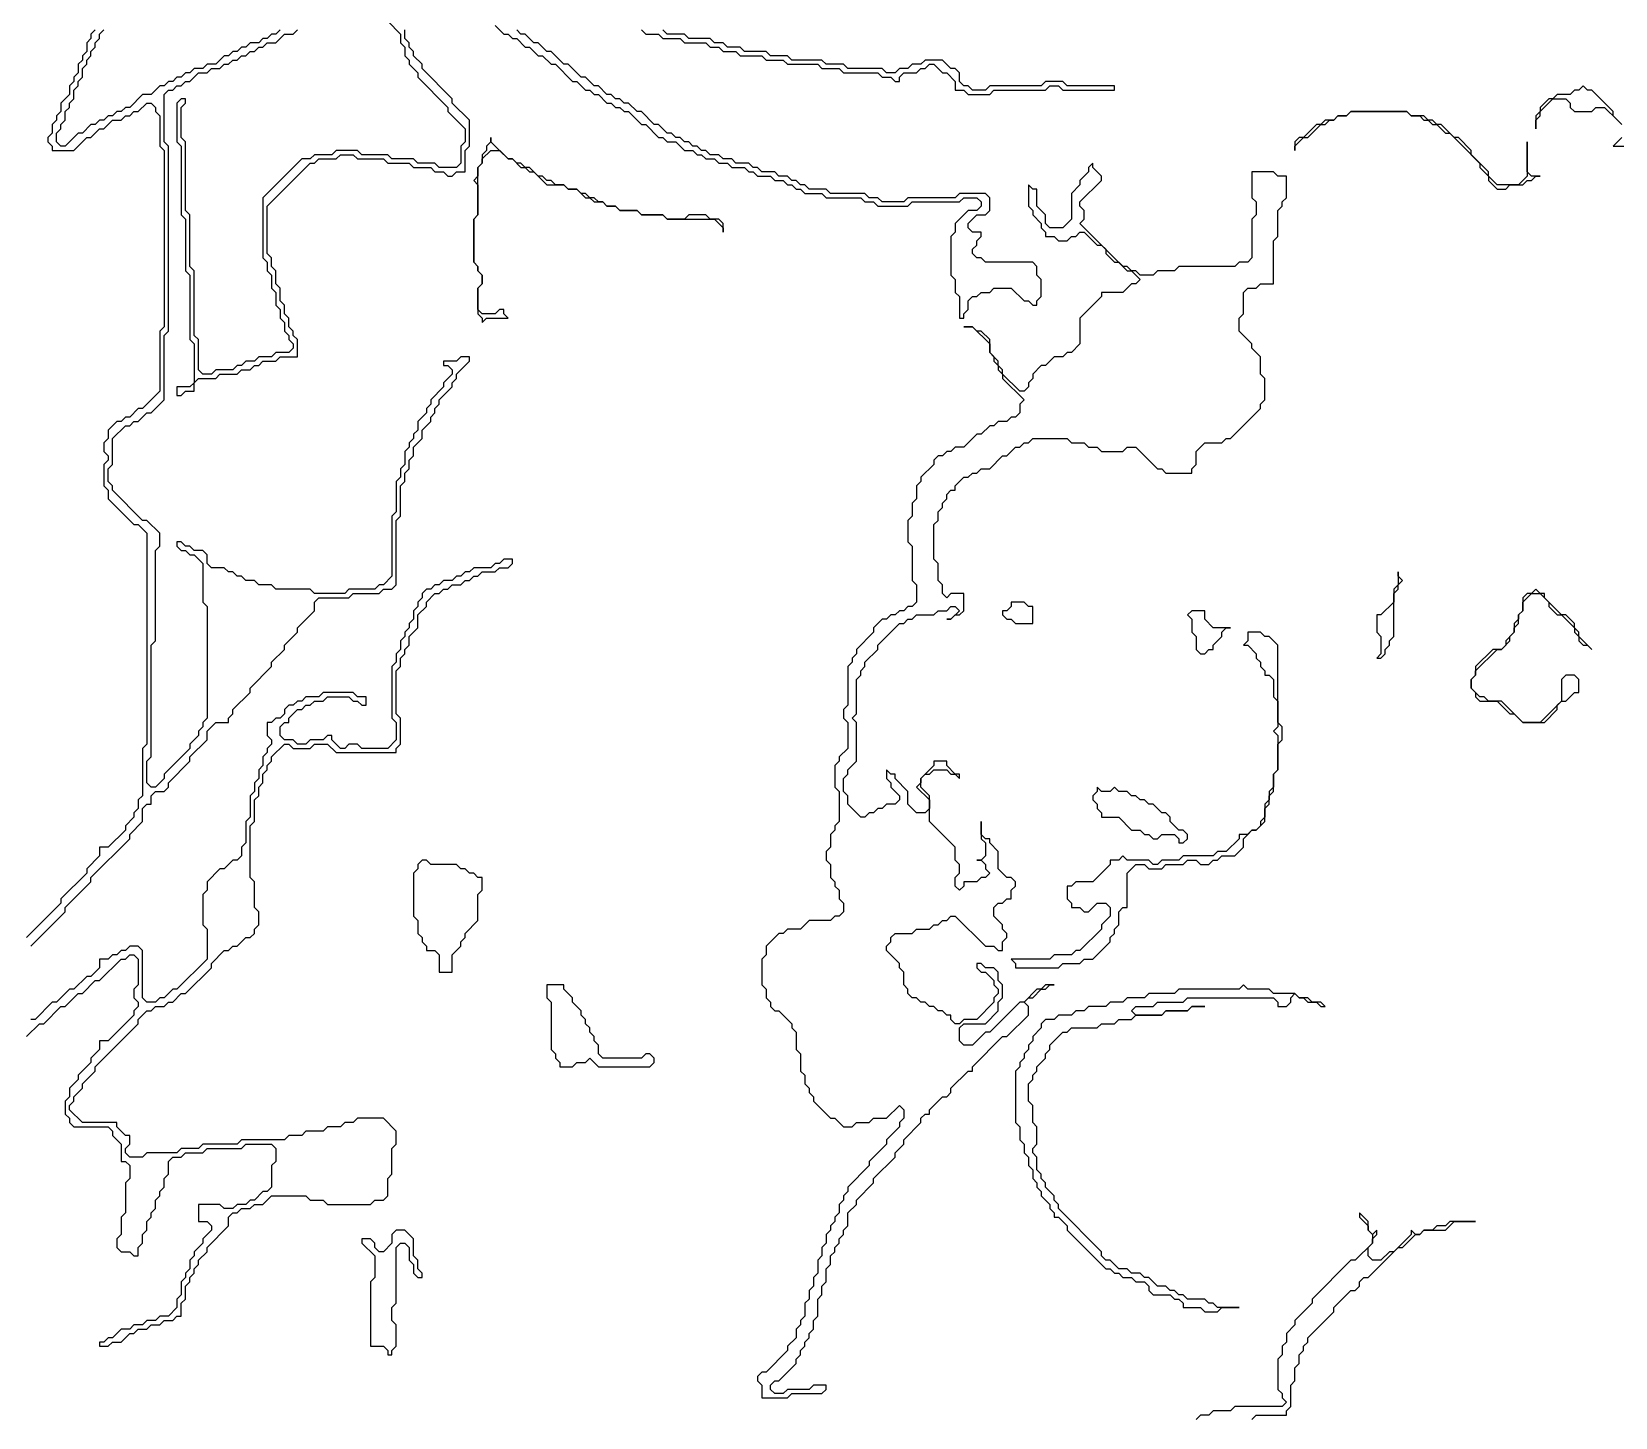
# Model space of a CAD drawing. Header units: metres. Extents: x 0 to 100, y 0 to 141.
# Drawn here: x 65.66 to 74.86, y 12.71 to 20.76 of the extents above; entities that cross this region are included whole.
import ezdxf

# ---------------------------------------------------------------- set-up
doc = ezdxf.new("R2010")
doc.units = ezdxf.units.M

msp = doc.modelspace()

# ---------------------------------------------------------------- linework, layer by layer
for points in [[(67.725, 20.825), (67.8, 20.75), (67.8, 20.7), (67.825, 20.675), (67.825, 20.625), (67.85, 20.6), (67.85, 20.575), (67.9, 20.525), (67.9, 20.5), (68.075, 20.325), (68.075, 20.3), (68.175, 20.2), (68.175, 20.125), (68.15, 20.1), (68.15, 20), (68.125, 19.975), (68.025, 19.975), (68, 20), (67.9, 20), (67.875, 20.025), (67.75, 20.025), (67.725, 20.05), (67.575, 20.05), (67.55, 20.075), (67.425, 20.075), (67.4, 20.05), (67.3, 20.05), (67.275, 20.025), (67.225, 20.025), (67, 19.8), (67, 19.45), (67.025, 19.425), (67.025, 19.375), (67.05, 19.35), (67.05, 19.275), (67.075, 19.25), (67.075, 19.175), (67.1, 19.15), (67.1, 19.1), (67.125, 19.075), (67.125, 19.025), (67.15, 19), (67.15, 18.975), (67.175, 18.95), (67.175, 18.925), (67.15, 18.9), (67.075, 18.9), (67.05, 18.875), (66.975, 18.875), (66.95, 18.85), (66.9, 18.85), (66.875, 18.825), (66.85, 18.825), (66.825, 18.8), (66.725, 18.8), (66.7, 18.775), (66.65, 18.775), (66.625, 18.8), (66.625, 18.975), (66.6, 19), (66.6, 19.375), (66.575, 19.4), (66.575, 19.7), (66.55, 19.725), (66.55, 20.125), (66.525, 20.15), (66.525, 20.325), (66.55, 20.35), (66.55, 20.375), (66.525, 20.375), (66.5, 20.35), (66.5, 20.125), (66.525, 20.1), (66.525, 19.7), (66.55, 19.675), (66.55, 19.375), (66.575, 19.35), (66.575, 18.975), (66.6, 18.95), (66.6, 18.725), (66.575, 18.7), (66.5, 18.7), (66.5, 18.65), (66.525, 18.65), (66.55, 18.675), (66.6, 18.675), (66.6, 18.725), (66.625, 18.75), (66.725, 18.75), (66.75, 18.775), (66.85, 18.775), (66.875, 18.8), (66.925, 18.8), (66.95, 18.825), (66.975, 18.825), (67, 18.85), (67.075, 18.85), (67.1, 18.875), (67.2, 18.875), (67.2, 18.975), (67.175, 19), (67.175, 19.025), (67.15, 19.05), (67.15, 19.1), (67.125, 19.125), (67.125, 19.175), (67.1, 19.2), (67.1, 19.275), (67.075, 19.3), (67.075, 19.375), (67.05, 19.4), (67.05, 19.45), (67.025, 19.475), (67.025, 19.75), (67.275, 20), (67.3, 20), (67.325, 20.025), (67.425, 20.025), (67.45, 20.05), (67.525, 20.05), (67.55, 20.025), (67.7, 20.025), (67.725, 20), (67.85, 20), (67.875, 19.975), (67.975, 19.975), (68, 19.95), (68.05, 19.95), (68.075, 19.925), (68.1, 19.925), (68.125, 19.95), (68.175, 19.95), (68.175, 20.075), (68.2, 20.1), (68.2, 20.25), (68.1, 20.35), (68.1, 20.375), (67.925, 20.55), (67.925, 20.575), (67.875, 20.625), (67.875, 20.65), (67.85, 20.675), (67.85, 20.7), (67.825, 20.725), (67.825, 20.775)], [(66.025, 20.775), (66, 20.75), (66, 20.725), (65.975, 20.7), (65.975, 20.65), (65.95, 20.625), (65.95, 20.6), (65.925, 20.575), (65.925, 20.525), (65.9, 20.5), (65.9, 20.475), (65.875, 20.45), (65.875, 20.4), (65.825, 20.35), (65.825, 20.3), (65.8, 20.275), (65.8, 20.25), (65.775, 20.225), (65.775, 20.175), (65.75, 20.15), (65.75, 20.125), (65.775, 20.1), (65.775, 20.075), (65.9, 20.075), (65.975, 20.15), (66, 20.15), (66.05, 20.2), (66.075, 20.2), (66.125, 20.25), (66.175, 20.25), (66.2, 20.275), (66.225, 20.275), (66.25, 20.3), (66.275, 20.3), (66.325, 20.35), (66.35, 20.35), (66.375, 20.325), (66.375, 20.3), (66.4, 20.275), (66.4, 20.1), (66.425, 20.075), (66.425, 19.05), (66.4, 19.025), (66.4, 18.675), (66.3, 18.575), (66.275, 18.575), (66.225, 18.525), (66.2, 18.525), (66.175, 18.5), (66.15, 18.5), (66.1, 18.45), (66.1, 18.4), (66.075, 18.375), (66.075, 18.325), (66.1, 18.3), (66.1, 18.275), (66.075, 18.25), (66.075, 18.125), (66.1, 18.1), (66.1, 18.05), (66.25, 17.9), (66.275, 17.9), (66.325, 17.85), (66.325, 16.625), (66.3, 16.6), (66.3, 16.325), (66.275, 16.3), (66.275, 16.25), (66.25, 16.225), (66.25, 16.2), (66.2, 16.15), (66.2, 16.125), (66.1, 16.025), (66.05, 16.025), (66.05, 15.975), (65.975, 15.9), (65.975, 15.875), (65.825, 15.725), (65.825, 15.7), (65.625, 15.5)], [(65.65, 15.45), (65.85, 15.65), (65.85, 15.675), (66, 15.825), (66, 15.85), (66.225, 16.075), (66.225, 16.1), (66.3, 16.175), (66.3, 16.25), (66.325, 16.275), (66.35, 16.275), (66.35, 16.325), (66.375, 16.35), (66.425, 16.35), (66.45, 16.375), (66.45, 16.4), (66.575, 16.525), (66.575, 16.55), (66.675, 16.65), (66.675, 16.7), (66.725, 16.75), (66.8, 16.75), (66.8, 16.775), (66.825, 16.8), (66.825, 16.825), (66.925, 16.925), (66.925, 16.95), (67.05, 17.075), (67.05, 17.1), (67.125, 17.175), (67.125, 17.2), (67.2, 17.275), (67.2, 17.3), (67.3, 17.4), (67.3, 17.45), (67.325, 17.475), (67.5, 17.475), (67.525, 17.5), (67.675, 17.5), (67.7, 17.525), (67.75, 17.525), (67.775, 17.55), (67.775, 17.925), (67.8, 17.95), (67.8, 18.125), (67.825, 18.15), (67.825, 18.2), (67.85, 18.225), (67.85, 18.275), (67.875, 18.3), (67.875, 18.35), (67.925, 18.4), (67.925, 18.45), (67.975, 18.5), (67.975, 18.525), (68, 18.55), (68, 18.575), (68.025, 18.6), (68.025, 18.625), (68.1, 18.7), (68.1, 18.725), (68.125, 18.75), (68.125, 18.775), (68.2, 18.85), (68.2, 18.875), (68.15, 18.875), (68.125, 18.85), (68.05, 18.85), (68.05, 18.825), (68.075, 18.825), (68.1, 18.8), (68.1, 18.775), (68.05, 18.725), (68.05, 18.7), (67.975, 18.625), (67.975, 18.6), (67.95, 18.575), (67.95, 18.55), (67.9, 18.5), (67.9, 18.45), (67.875, 18.425), (67.875, 18.4), (67.85, 18.375), (67.85, 18.35), (67.825, 18.325), (67.825, 18.25), (67.8, 18.225), (67.8, 18.175), (67.775, 18.15), (67.775, 17.975), (67.75, 17.95), (67.75, 17.6), (67.7, 17.55), (67.675, 17.55), (67.65, 17.525), (67.5, 17.525), (67.475, 17.5), (67.3, 17.5), (67.275, 17.525), (67.075, 17.525), (67.05, 17.55), (66.975, 17.55), (66.95, 17.575), (66.9, 17.575), (66.875, 17.6), (66.85, 17.6), (66.825, 17.625), (66.8, 17.625), (66.775, 17.65), (66.7, 17.65), (66.675, 17.675), (66.675, 17.725), (66.65, 17.75), (66.6, 17.75), (66.575, 17.775), (66.55, 17.775), (66.525, 17.8), (66.5, 17.8), (66.5, 17.775), (66.525, 17.75), (66.55, 17.75), (66.575, 17.725), (66.6, 17.725), (66.65, 17.675), (66.65, 17.45), (66.675, 17.425), (66.675, 16.775), (66.65, 16.75), (66.65, 16.725), (66.625, 16.7), (66.625, 16.675), (66.575, 16.625), (66.575, 16.6), (66.425, 16.45), (66.425, 16.425), (66.375, 16.375), (66.35, 16.375), (66.325, 16.4), (66.325, 16.525), (66.35, 16.55), (66.35, 17.2), (66.375, 17.225), (66.375, 17.75), (66.4, 17.775), (66.4, 17.85), (66.325, 17.925), (66.3, 17.925), (66.125, 18.1), (66.125, 18.125), (66.1, 18.15), (66.1, 18.225), (66.125, 18.25), (66.125, 18.4), (66.2, 18.475), (66.225, 18.475), (66.25, 18.5), (66.275, 18.5), (66.325, 18.55), (66.35, 18.55), (66.425, 18.625), (66.425, 19), (66.45, 19.025), (66.45, 20.1), (66.425, 20.125), (66.425, 20.4), (66.45, 20.425), (66.475, 20.425), (66.5, 20.45), (66.525, 20.45), (66.55, 20.475), (66.575, 20.475), (66.625, 20.525), (66.675, 20.525), (66.7, 20.55), (66.75, 20.55), (66.775, 20.575), (66.8, 20.575), (66.825, 20.6), (66.85, 20.6), (66.875, 20.625), (66.9, 20.625), (66.925, 20.65), (66.95, 20.65), (66.975, 20.675), (67, 20.675), (67.025, 20.7), (67.075, 20.7), (67.125, 20.75), (67.175, 20.75), (67.2, 20.775)], [(67.1, 20.775), (67.075, 20.75), (67.05, 20.75), (67.025, 20.725), (67, 20.725), (66.975, 20.7), (66.925, 20.7), (66.9, 20.675), (66.875, 20.675), (66.85, 20.65), (66.825, 20.65), (66.8, 20.625), (66.775, 20.625), (66.725, 20.575), (66.675, 20.575), (66.65, 20.55), (66.6, 20.55), (66.575, 20.525), (66.55, 20.525), (66.525, 20.5), (66.5, 20.5), (66.475, 20.475), (66.45, 20.475), (66.425, 20.45), (66.4, 20.45), (66.35, 20.4), (66.3, 20.4), (66.225, 20.325), (66.2, 20.325), (66.175, 20.3), (66.15, 20.3), (66.125, 20.275), (66.1, 20.275), (66.075, 20.25), (66.05, 20.25), (66.025, 20.225), (66, 20.225), (65.95, 20.175), (65.925, 20.175), (65.85, 20.1), (65.825, 20.1), (65.8, 20.125), (65.8, 20.175), (65.825, 20.2), (65.825, 20.225), (65.85, 20.25), (65.85, 20.3), (65.875, 20.325), (65.875, 20.35), (65.9, 20.375), (65.9, 20.425), (65.925, 20.45), (65.925, 20.475), (65.95, 20.5), (65.95, 20.55), (65.975, 20.575), (65.975, 20.6), (66, 20.625), (66, 20.65), (66.025, 20.675), (66.025, 20.7), (66.05, 20.725), (66.05, 20.75), (66.075, 20.775)], [(68.35, 20.8), (68.4, 20.75), (68.425, 20.75), (68.45, 20.725), (68.475, 20.725), (68.525, 20.675), (68.55, 20.675), (68.6, 20.625), (68.625, 20.625), (68.675, 20.575), (68.7, 20.575), (68.8, 20.475), (68.825, 20.475), (68.875, 20.425), (68.9, 20.425), (68.925, 20.4), (68.95, 20.4), (69, 20.35), (69.025, 20.35), (69.05, 20.325), (69.075, 20.325), (69.1, 20.3), (69.125, 20.3), (69.2, 20.225), (69.225, 20.225), (69.3, 20.15), (69.325, 20.15), (69.35, 20.125), (69.4, 20.125), (69.45, 20.075), (69.5, 20.075), (69.525, 20.05), (69.55, 20.05), (69.575, 20.025), (69.625, 20.025), (69.65, 20), (69.7, 20), (69.725, 19.975), (69.8, 19.975), (69.825, 19.95), (69.85, 19.95), (69.875, 19.925), (69.95, 19.925), (69.975, 19.9), (70.025, 19.9), (70.05, 19.875), (70.075, 19.875), (70.1, 19.85), (70.125, 19.85), (70.15, 19.825), (70.25, 19.825), (70.275, 19.8), (70.475, 19.8), (70.5, 19.775), (70.55, 19.775), (70.575, 19.75), (70.75, 19.75), (70.775, 19.775), (71.05, 19.775), (71.075, 19.8), (71.15, 19.8), (71.175, 19.775), (71.175, 19.75), (71.15, 19.725), (71.1, 19.725), (71.025, 19.65), (71.025, 19.6), (71, 19.575), (71, 19.35), (71.025, 19.325), (71.025, 19.25), (71.05, 19.225), (71.05, 19.1), (71.075, 19.1), (71.075, 19.125), (71.1, 19.15), (71.1, 19.2), (71.125, 19.225), (71.15, 19.225), (71.175, 19.25), (71.225, 19.25), (71.25, 19.275), (71.35, 19.275), (71.425, 19.2), (71.45, 19.2), (71.475, 19.175), (71.5, 19.175), (71.5, 19.2), (71.525, 19.225), (71.525, 19.325), (71.5, 19.35), (71.5, 19.4), (71.475, 19.425), (71.2, 19.425), (71.175, 19.45), (71.15, 19.45), (71.125, 19.475), (71.125, 19.5), (71.15, 19.525), (71.15, 19.55), (71.175, 19.575), (71.175, 19.6), (71.125, 19.6), (71.1, 19.625), (71.1, 19.65), (71.15, 19.7), (71.2, 19.7), (71.225, 19.725), (71.225, 19.8), (71.2, 19.825), (71.05, 19.825), (71.025, 19.8), (70.75, 19.8), (70.725, 19.775), (70.6, 19.775), (70.575, 19.8), (70.525, 19.8), (70.5, 19.825), (70.3, 19.825), (70.275, 19.85), (70.175, 19.85), (70.15, 19.875), (70.125, 19.875), (70.1, 19.9), (70.075, 19.9), (70.05, 19.925), (70, 19.925), (69.975, 19.95), (69.9, 19.95), (69.875, 19.975), (69.85, 19.975), (69.825, 20), (69.75, 20), (69.725, 20.025), (69.675, 20.025), (69.65, 20.05), (69.6, 20.05), (69.575, 20.075), (69.55, 20.075), (69.525, 20.1), (69.5, 20.1), (69.475, 20.125), (69.45, 20.125), (69.425, 20.15), (69.4, 20.15), (69.375, 20.175), (69.35, 20.175), (69.3, 20.225), (69.275, 20.225), (69.2, 20.3), (69.175, 20.3), (69.125, 20.35), (69.1, 20.35), (69.075, 20.375), (69.05, 20.375), (69.025, 20.4), (69, 20.4), (68.95, 20.45), (68.925, 20.45), (68.875, 20.5), (68.85, 20.5), (68.775, 20.575), (68.75, 20.575), (68.675, 20.65), (68.65, 20.65), (68.6, 20.7), (68.575, 20.7), (68.525, 20.75), (68.5, 20.75), (68.475, 20.775)], [(69.2, 20.775), (69.225, 20.75), (69.3, 20.75), (69.325, 20.725), (69.425, 20.725), (69.45, 20.7), (69.575, 20.7), (69.6, 20.675), (69.65, 20.675), (69.675, 20.65), (69.75, 20.65), (69.775, 20.625), (69.9, 20.625), (69.925, 20.6), (70.025, 20.6), (70.05, 20.575), (70.225, 20.575), (70.25, 20.55), (70.35, 20.55), (70.375, 20.525), (70.575, 20.525), (70.6, 20.5), (70.65, 20.5), (70.675, 20.475), (70.7, 20.475), (70.7, 20.5), (70.725, 20.525), (70.8, 20.525), (70.825, 20.55), (70.85, 20.55), (70.875, 20.575), (70.9, 20.575), (70.95, 20.525), (70.975, 20.525), (71.025, 20.475), (71.025, 20.425), (71.075, 20.425), (71.1, 20.4), (71.225, 20.4), (71.25, 20.425), (71.55, 20.425), (71.575, 20.45), (71.625, 20.45), (71.65, 20.425), (71.95, 20.425), (71.95, 20.45), (71.675, 20.45), (71.65, 20.475), (71.55, 20.475), (71.525, 20.45), (71.225, 20.45), (71.2, 20.425), (71.125, 20.425), (71.1, 20.45), (71.075, 20.45), (71.05, 20.475), (71.05, 20.525), (71.025, 20.55), (71, 20.55), (70.95, 20.6), (70.85, 20.6), (70.825, 20.575), (70.775, 20.575), (70.75, 20.55), (70.7, 20.55), (70.675, 20.525), (70.625, 20.525), (70.6, 20.55), (70.4, 20.55), (70.375, 20.575), (70.275, 20.575), (70.25, 20.6), (70.075, 20.6), (70.05, 20.625), (69.95, 20.625), (69.925, 20.65), (69.8, 20.65), (69.775, 20.675), (69.7, 20.675), (69.675, 20.7), (69.625, 20.7), (69.6, 20.725), (69.475, 20.725), (69.45, 20.75), (69.35, 20.75), (69.325, 20.775)], [(74.9, 20.225), (74.85, 20.275), (74.85, 20.3), (74.725, 20.425), (74.7, 20.425), (74.675, 20.45), (74.65, 20.425), (74.625, 20.425), (74.6, 20.4), (74.525, 20.4), (74.5, 20.375), (74.475, 20.375), (74.425, 20.325), (74.425, 20.3), (74.4, 20.275), (74.4, 20.2), (74.4, 20.25), (74.425, 20.275), (74.425, 20.3), (74.5, 20.375), (74.575, 20.375), (74.6, 20.35), (74.6, 20.325), (74.625, 20.3), (74.725, 20.3), (74.75, 20.325), (74.8, 20.325), (74.875, 20.25)], [(74.9, 20.15), (74.85, 20.1), (74.925, 20.1)], [(65.625, 14.925), (65.7, 15), (65.725, 15), (65.825, 15.1), (65.85, 15.1), (65.925, 15.175), (65.95, 15.175), (66.025, 15.25), (66.05, 15.25), (66.175, 15.375), (66.2, 15.375), (66.225, 15.4), (66.25, 15.4), (66.275, 15.375), (66.275, 15.225), (66.25, 15.2), (66.25, 15.15), (66.275, 15.125), (66.275, 15.1), (66.25, 15.075), (66.25, 15.05), (66.1, 14.9), (66.05, 14.9), (66.05, 14.85), (66, 14.8), (66, 14.775), (65.925, 14.7), (65.925, 14.675), (65.875, 14.625), (65.875, 14.575), (65.85, 14.55), (65.85, 14.475), (65.875, 14.45), (65.875, 14.425), (65.9, 14.4), (66.1, 14.4), (66.125, 14.375), (66.125, 14.35), (66.175, 14.3), (66.175, 14.2), (66.2, 14.2), (66.225, 14.175), (66.225, 14.1), (66.2, 14.075), (66.2, 13.9), (66.175, 13.875), (66.175, 13.775), (66.15, 13.75), (66.15, 13.7), (66.175, 13.675), (66.225, 13.675), (66.25, 13.65), (66.275, 13.65), (66.275, 13.7), (66.3, 13.725), (66.3, 13.775), (66.325, 13.8), (66.325, 13.85), (66.35, 13.875), (66.35, 13.9), (66.375, 13.925), (66.375, 13.975), (66.4, 14), (66.4, 14.025), (66.425, 14.05), (66.425, 14.1), (66.45, 14.125), (66.45, 14.2), (66.475, 14.225), (66.525, 14.225), (66.55, 14.25), (66.65, 14.25), (66.675, 14.275), (66.875, 14.275), (66.9, 14.3), (67.05, 14.3), (67.075, 14.275), (67.075, 14.2), (67.05, 14.175), (67.05, 14.05), (67.025, 14.025), (67, 14.025), (66.95, 13.975), (66.925, 13.975), (66.9, 13.95), (66.85, 13.95), (66.825, 13.925), (66.775, 13.925), (66.75, 13.95), (66.625, 13.95), (66.625, 13.85), (66.675, 13.85), (66.7, 13.825), (66.7, 13.8), (66.65, 13.75), (66.65, 13.725), (66.6, 13.675), (66.6, 13.65), (66.575, 13.625), (66.575, 13.575), (66.55, 13.55), (66.55, 13.525), (66.525, 13.5), (66.525, 13.425), (66.5, 13.4), (66.5, 13.35), (66.45, 13.3), (66.4, 13.3), (66.375, 13.275), (66.325, 13.275), (66.3, 13.25), (66.25, 13.25), (66.225, 13.225), (66.175, 13.225), (66.125, 13.175), (66.1, 13.175), (66.075, 13.15), (66.05, 13.15), (66.05, 13.125), (66.1, 13.125), (66.125, 13.15), (66.175, 13.15), (66.225, 13.2), (66.25, 13.2), (66.275, 13.225), (66.325, 13.225), (66.35, 13.25), (66.4, 13.25), (66.425, 13.275), (66.475, 13.275), (66.5, 13.3), (66.525, 13.3), (66.525, 13.375), (66.55, 13.4), (66.55, 13.475), (66.575, 13.5), (66.575, 13.525), (66.6, 13.55), (66.6, 13.575), (66.625, 13.6), (66.625, 13.625), (66.675, 13.675), (66.675, 13.7), (66.8, 13.825), (66.8, 13.875), (66.825, 13.9), (66.85, 13.9), (66.875, 13.925), (66.925, 13.925), (66.95, 13.95), (67, 13.95), (67.05, 14), (67.25, 14), (67.275, 13.975), (67.35, 13.975), (67.375, 13.95), (67.625, 13.95), (67.65, 13.975), (67.7, 13.975), (67.725, 14), (67.725, 14.1), (67.75, 14.125), (67.75, 14.275), (67.775, 14.3), (67.775, 14.375), (67.7, 14.45), (67.55, 14.45), (67.525, 14.425), (67.475, 14.425), (67.45, 14.4), (67.375, 14.4), (67.35, 14.375), (67.25, 14.375), (67.225, 14.35), (67.15, 14.35), (67.125, 14.325), (66.875, 14.325), (66.85, 14.3), (66.65, 14.3), (66.625, 14.275), (66.525, 14.275), (66.5, 14.25), (66.325, 14.25), (66.3, 14.225), (66.225, 14.225), (66.2, 14.25), (66.2, 14.275), (66.225, 14.3), (66.225, 14.35), (66.2, 14.35), (66.15, 14.4), (66.15, 14.425), (65.95, 14.425), (65.875, 14.5), (65.875, 14.525), (65.9, 14.55), (65.9, 14.575), (65.95, 14.625), (65.95, 14.65), (66.025, 14.725), (66.025, 14.75), (66.275, 15), (66.275, 15.025), (66.325, 15.075), (66.35, 15.075), (66.375, 15.1), (66.425, 15.1), (66.45, 15.125), (66.475, 15.125), (66.525, 15.175), (66.55, 15.175), (66.7, 15.325), (66.7, 15.35), (66.775, 15.425), (66.8, 15.425), (66.825, 15.45), (66.85, 15.45), (66.9, 15.5), (66.925, 15.5), (66.95, 15.525), (66.95, 15.55), (66.975, 15.575), (66.975, 15.65), (66.95, 15.675), (66.95, 15.825), (66.925, 15.85), (66.925, 16.15), (66.95, 16.175), (66.95, 16.3), (66.975, 16.325), (66.975, 16.375), (67, 16.4), (67, 16.45), (67.025, 16.475), (67.025, 16.5), (67.05, 16.525), (67.05, 16.55), (67.125, 16.625), (67.15, 16.625), (67.175, 16.6), (67.275, 16.6), (67.3, 16.625), (67.375, 16.625), (67.425, 16.575), (67.775, 16.575), (67.775, 16.6), (67.8, 16.625), (67.8, 16.775), (67.775, 16.8), (67.775, 17.05), (67.8, 17.075), (67.8, 17.125), (67.825, 17.15), (67.825, 17.175), (67.85, 17.2), (67.85, 17.25), (67.9, 17.3), (67.9, 17.375), (67.95, 17.425), (67.95, 17.45), (68, 17.5), (68.025, 17.5), (68.05, 17.525), (68.075, 17.525), (68.1, 17.55), (68.15, 17.55), (68.175, 17.575), (68.2, 17.575), (68.225, 17.6), (68.25, 17.6), (68.275, 17.625), (68.35, 17.625), (68.375, 17.65), (68.425, 17.65), (68.45, 17.675), (68.45, 17.7), (68.4, 17.7), (68.375, 17.675), (68.35, 17.675), (68.325, 17.65), (68.225, 17.65), (68.2, 17.625), (68.175, 17.625), (68.15, 17.6), (68.125, 17.6), (68.1, 17.575), (68.05, 17.575), (68.025, 17.55), (68, 17.55), (67.975, 17.525), (67.95, 17.525), (67.925, 17.5), (67.925, 17.475), (67.9, 17.45), (67.9, 17.425), (67.875, 17.4), (67.875, 17.35), (67.85, 17.325), (67.85, 17.3), (67.825, 17.275), (67.825, 17.25), (67.8, 17.225), (67.8, 17.175), (67.775, 17.15), (67.775, 17.1), (67.75, 17.075), (67.75, 16.775), (67.775, 16.75), (67.775, 16.65), (67.725, 16.6), (67.575, 16.6), (67.55, 16.625), (67.5, 16.625), (67.475, 16.6), (67.45, 16.6), (67.4, 16.65), (67.4, 16.675), (67.375, 16.675), (67.35, 16.65), (67.275, 16.65), (67.25, 16.625), (67.2, 16.625), (67.175, 16.65), (67.125, 16.65), (67.1, 16.675), (67.1, 16.725), (67.125, 16.75), (67.15, 16.75), (67.15, 16.775), (67.2, 16.825), (67.225, 16.825), (67.25, 16.85), (67.275, 16.85), (67.3, 16.875), (67.35, 16.875), (67.375, 16.9), (67.5, 16.9), (67.525, 16.875), (67.55, 16.875), (67.575, 16.85), (67.6, 16.85), (67.6, 16.9), (67.55, 16.9), (67.525, 16.925), (67.35, 16.925), (67.325, 16.9), (67.25, 16.9), (67.225, 16.875), (67.2, 16.875), (67.175, 16.85), (67.15, 16.85), (67.125, 16.825), (67.125, 16.8), (67.1, 16.775), (67.075, 16.775), (67.05, 16.75), (67.025, 16.75), (67.025, 16.675), (67.05, 16.65), (67.05, 16.625), (67.025, 16.6), (67.025, 16.575), (67, 16.55), (67, 16.5), (66.975, 16.475), (66.975, 16.425), (66.95, 16.4), (66.95, 16.35), (66.925, 16.325), (66.925, 16.2), (66.9, 16.175), (66.9, 16.05), (66.875, 16.025), (66.875, 15.975), (66.85, 15.95), (66.825, 15.95), (66.775, 15.9), (66.75, 15.9), (66.675, 15.825), (66.675, 15.775), (66.65, 15.75), (66.65, 15.575), (66.675, 15.55), (66.675, 15.375), (66.5, 15.2), (66.475, 15.2), (66.425, 15.15), (66.4, 15.15), (66.375, 15.125), (66.325, 15.125), (66.3, 15.15), (66.3, 15.425), (66.275, 15.45), (66.225, 15.45), (66.2, 15.425), (66.175, 15.425), (66.15, 15.4), (66.125, 15.4), (66.1, 15.375), (66.05, 15.375), (66.05, 15.325), (66, 15.275), (65.975, 15.275), (65.9, 15.2), (65.875, 15.2), (65.8, 15.125), (65.775, 15.125), (65.675, 15.025), (65.65, 15.025)], [(72.75, 12.7), (72.775, 12.725), (72.95, 12.725), (72.95, 12.75), (72.975, 12.775), (72.975, 12.9), (73, 12.925), (73, 13), (73.025, 13.025), (73.025, 13.075), (73.05, 13.1), (73.05, 13.125), (73.075, 13.15), (73.075, 13.175), (73.225, 13.325), (73.225, 13.35), (73.325, 13.45), (73.35, 13.45), (73.375, 13.475), (73.375, 13.5), (73.4, 13.525), (73.425, 13.525), (73.6, 13.7), (73.625, 13.7), (73.7, 13.775), (73.725, 13.775), (73.75, 13.8), (73.875, 13.8), (73.925, 13.85), (74.05, 13.85), (73.9, 13.85), (73.875, 13.825), (73.825, 13.825), (73.8, 13.8), (73.75, 13.8), (73.725, 13.775), (73.7, 13.775), (73.675, 13.8), (73.675, 13.775), (73.575, 13.675), (73.55, 13.675), (73.5, 13.625), (73.45, 13.625), (73.425, 13.65), (73.425, 13.7), (73.45, 13.725), (73.45, 13.75), (73.475, 13.775), (73.475, 13.8), (73.45, 13.775), (73.425, 13.8), (73.425, 13.85), (73.375, 13.9), (73.375, 13.875), (73.425, 13.825), (73.425, 13.8), (73.45, 13.775), (73.45, 13.725), (73.35, 13.625), (73.325, 13.625), (73.1, 13.4), (73.1, 13.375), (73, 13.275), (73, 13.25), (72.95, 13.2), (72.95, 13.15), (72.925, 13.125), (72.925, 13.075), (72.9, 13.05), (72.9, 12.875), (72.925, 12.85), (72.925, 12.825), (72.95, 12.8), (72.925, 12.775), (72.65, 12.775), (72.625, 12.75), (72.525, 12.75), (72.5, 12.725), (72.45, 12.725), (72.425, 12.7)]]:
    msp.add_lwpolyline(points)
for points in [[(73.325, 20.3), (73.3, 20.275), (73.25, 20.275), (73.225, 20.25), (73.175, 20.25), (73.15, 20.225), (73.125, 20.225), (73.05, 20.15), (73.025, 20.15), (73, 20.125), (73, 20.075), (73, 20.1), (73.05, 20.15), (73.075, 20.15), (73.15, 20.225), (73.175, 20.225), (73.2, 20.25), (73.225, 20.25), (73.25, 20.275), (73.3, 20.275), (73.325, 20.3), (73.65, 20.3), (73.675, 20.275), (73.725, 20.275), (73.75, 20.25), (73.775, 20.25), (73.8, 20.225), (73.825, 20.225), (73.875, 20.175), (73.9, 20.175), (74.075, 20), (74.075, 19.975), (74.125, 19.925), (74.125, 19.9), (74.175, 19.85), (74.225, 19.85), (74.25, 19.875), (74.325, 19.875), (74.35, 19.9), (74.375, 19.9), (74.4, 19.925), (74.425, 19.925), (74.375, 19.925), (74.35, 19.95), (74.35, 20.125), (74.35, 19.925), (74.3, 19.875), (74.175, 19.875), (74.125, 19.925), (74.125, 19.95), (74.025, 20.05), (74.025, 20.075), (73.95, 20.15), (73.925, 20.15), (73.85, 20.225), (73.825, 20.225), (73.8, 20.25), (73.775, 20.25), (73.75, 20.275), (73.675, 20.275), (73.65, 20.3)], [(68.325, 20.15), (68.325, 20.125), (68.3, 20.1), (68.3, 20.075), (68.275, 20.05), (68.275, 20), (68.25, 19.975), (68.25, 19.925), (68.225, 19.9), (68.25, 19.875), (68.25, 19.7), (68.225, 19.675), (68.225, 19.425), (68.25, 19.4), (68.25, 19.375), (68.275, 19.35), (68.275, 19.3), (68.25, 19.275), (68.25, 19.125), (68.275, 19.1), (68.275, 19.075), (68.3, 19.1), (68.425, 19.1), (68.4, 19.125), (68.4, 19.15), (68.375, 19.15), (68.35, 19.125), (68.275, 19.125), (68.25, 19.15), (68.25, 19.275), (68.275, 19.3), (68.275, 19.35), (68.25, 19.375), (68.25, 19.4), (68.225, 19.425), (68.225, 19.675), (68.25, 19.7), (68.25, 19.975), (68.275, 20), (68.275, 20.025), (68.325, 20.075), (68.375, 20.075), (68.425, 20.025), (68.45, 20.025), (68.5, 19.975), (68.525, 19.975), (68.55, 19.95), (68.575, 19.95), (68.65, 19.875), (68.75, 19.875), (68.775, 19.85), (68.825, 19.85), (68.875, 19.8), (68.9, 19.8), (68.925, 19.775), (68.975, 19.775), (69, 19.75), (69.05, 19.75), (69.075, 19.725), (69.175, 19.725), (69.2, 19.7), (69.325, 19.7), (69.35, 19.675), (69.625, 19.675), (69.675, 19.625), (69.675, 19.6), (69.675, 19.65), (69.65, 19.675), (69.6, 19.675), (69.575, 19.7), (69.475, 19.7), (69.45, 19.675), (69.35, 19.675), (69.325, 19.7), (69.2, 19.7), (69.175, 19.725), (69.075, 19.725), (69.05, 19.75), (69, 19.75), (68.975, 19.775), (68.95, 19.775), (68.925, 19.8), (68.9, 19.8), (68.875, 19.825), (68.85, 19.825), (68.825, 19.85), (68.775, 19.85), (68.75, 19.875), (68.7, 19.875), (68.675, 19.9), (68.65, 19.9), (68.625, 19.925), (68.6, 19.925), (68.55, 19.975), (68.525, 19.975), (68.5, 20), (68.475, 20), (68.45, 20.025), (68.425, 20.025), (68.325, 20.125)], [(71.825, 20), (71.8, 19.975), (71.8, 19.95), (71.75, 19.9), (71.75, 19.875), (71.7, 19.825), (71.7, 19.675), (71.65, 19.625), (71.575, 19.625), (71.55, 19.65), (71.55, 19.7), (71.5, 19.75), (71.5, 19.85), (71.475, 19.85), (71.45, 19.875), (71.45, 19.75), (71.475, 19.725), (71.475, 19.7), (71.525, 19.65), (71.525, 19.625), (71.55, 19.6), (71.55, 19.575), (71.6, 19.575), (71.625, 19.55), (71.675, 19.55), (71.7, 19.575), (71.725, 19.575), (71.75, 19.6), (71.775, 19.6), (71.85, 19.525), (71.875, 19.525), (71.9, 19.5), (71.9, 19.475), (71.95, 19.425), (71.975, 19.425), (72.025, 19.375), (72.05, 19.375), (72.1, 19.325), (72.075, 19.3), (72.05, 19.3), (72, 19.25), (71.875, 19.25), (71.875, 19.225), (71.75, 19.1), (71.75, 18.95), (71.7, 18.9), (71.675, 18.9), (71.65, 18.875), (71.6, 18.875), (71.55, 18.825), (71.525, 18.825), (71.475, 18.775), (71.475, 18.75), (71.45, 18.725), (71.45, 18.7), (71.425, 18.675), (71.4, 18.675), (71.3, 18.775), (71.3, 18.8), (71.275, 18.825), (71.275, 18.85), (71.225, 18.9), (71.225, 18.975), (71.175, 19.025), (71.15, 19.025), (71.125, 19.05), (71.075, 19.05), (71.125, 19.05), (71.225, 18.95), (71.225, 18.9), (71.25, 18.875), (71.25, 18.85), (71.275, 18.825), (71.275, 18.8), (71.3, 18.775), (71.3, 18.75), (71.425, 18.625), (71.4, 18.6), (71.4, 18.55), (71.375, 18.525), (71.35, 18.525), (71.325, 18.5), (71.275, 18.5), (71.25, 18.475), (71.225, 18.475), (71.175, 18.425), (71.15, 18.425), (71.075, 18.35), (71.025, 18.35), (71, 18.325), (70.975, 18.325), (70.95, 18.3), (70.925, 18.3), (70.9, 18.275), (70.9, 18.25), (70.825, 18.175), (70.825, 18.15), (70.8, 18.125), (70.8, 18.05), (70.775, 18.025), (70.775, 17.95), (70.75, 17.925), (70.75, 17.8), (70.775, 17.775), (70.775, 17.575), (70.8, 17.55), (70.8, 17.45), (70.775, 17.425), (70.75, 17.425), (70.725, 17.4), (70.7, 17.4), (70.675, 17.375), (70.65, 17.375), (70.625, 17.35), (70.6, 17.35), (70.55, 17.3), (70.55, 17.275), (70.45, 17.175), (70.45, 17.15), (70.425, 17.125), (70.425, 17.1), (70.4, 17.075), (70.4, 16.85), (70.375, 16.825), (70.375, 16.775), (70.4, 16.75), (70.4, 16.6), (70.35, 16.55), (70.35, 16.525), (70.325, 16.5), (70.325, 16.375), (70.35, 16.35), (70.35, 16.175), (70.325, 16.15), (70.325, 16.125), (70.3, 16.1), (70.3, 16.025), (70.275, 16), (70.275, 15.95), (70.3, 15.925), (70.3, 15.85), (70.325, 15.825), (70.325, 15.8), (70.35, 15.775), (70.35, 15.725), (70.375, 15.7), (70.375, 15.65), (70.35, 15.625), (70.325, 15.625), (70.3, 15.6), (70.175, 15.6), (70.125, 15.55), (70.05, 15.55), (70.025, 15.525), (70, 15.525), (69.925, 15.45), (69.925, 15.4), (69.9, 15.375), (69.9, 15.225), (69.925, 15.2), (69.925, 15.15), (69.95, 15.125), (69.95, 15.1), (69.975, 15.075), (70, 15.075), (70.075, 15), (70.075, 14.975), (70.1, 14.95), (70.1, 14.85), (70.125, 14.825), (70.125, 14.725), (70.15, 14.7), (70.15, 14.65), (70.175, 14.625), (70.175, 14.6), (70.2, 14.575), (70.2, 14.55), (70.3, 14.45), (70.325, 14.45), (70.375, 14.4), (70.425, 14.4), (70.45, 14.425), (70.525, 14.425), (70.55, 14.45), (70.625, 14.45), (70.7, 14.525), (70.725, 14.5), (70.725, 14.45), (70.7, 14.425), (70.7, 14.4), (70.625, 14.325), (70.625, 14.3), (70.525, 14.2), (70.525, 14.175), (70.4, 14.05), (70.4, 14.025), (70.375, 14), (70.375, 13.975), (70.35, 13.95), (70.35, 13.9), (70.325, 13.875), (70.325, 13.85), (70.3, 13.825), (70.3, 13.8), (70.275, 13.775), (70.275, 13.725), (70.25, 13.7), (70.25, 13.65), (70.225, 13.625), (70.225, 13.55), (70.2, 13.525), (70.2, 13.475), (70.175, 13.45), (70.175, 13.4), (70.15, 13.375), (70.15, 13.3), (70.125, 13.275), (70.125, 13.25), (70.1, 13.225), (70.1, 13.175), (70.05, 13.125), (70.05, 13.1), (69.925, 12.975), (69.9, 12.975), (69.875, 12.95), (69.875, 12.925), (69.9, 12.9), (69.9, 12.825), (70.05, 12.825), (70.075, 12.85), (70.25, 12.85), (70.275, 12.875), (70.275, 12.9), (70.2, 12.9), (70.175, 12.875), (70.05, 12.875), (70.025, 12.85), (69.975, 12.85), (69.95, 12.875), (69.95, 12.9), (69.975, 12.925), (70, 12.925), (70.1, 13.025), (70.1, 13.05), (70.125, 13.075), (70.125, 13.1), (70.15, 13.125), (70.15, 13.15), (70.175, 13.175), (70.175, 13.2), (70.2, 13.225), (70.2, 13.275), (70.225, 13.3), (70.225, 13.4), (70.25, 13.425), (70.25, 13.475), (70.275, 13.5), (70.275, 13.575), (70.3, 13.6), (70.3, 13.65), (70.325, 13.675), (70.325, 13.7), (70.35, 13.725), (70.35, 13.75), (70.375, 13.775), (70.375, 13.8), (70.4, 13.825), (70.4, 13.9), (70.45, 13.95), (70.45, 13.975), (70.55, 14.075), (70.55, 14.1), (70.675, 14.225), (70.675, 14.25), (70.725, 14.3), (70.725, 14.325), (70.825, 14.425), (70.825, 14.45), (70.85, 14.475), (70.875, 14.475), (70.875, 14.5), (70.95, 14.575), (70.975, 14.575), (71, 14.6), (71, 14.625), (71.1, 14.725), (71.125, 14.725), (71.125, 14.75), (71.3, 14.925), (71.325, 14.925), (71.45, 15.05), (71.45, 15.1), (71.425, 15.125), (71.45, 15.15), (71.475, 15.15), (71.525, 15.2), (71.55, 15.2), (71.575, 15.225), (71.6, 15.225), (71.55, 15.225), (71.525, 15.2), (71.5, 15.2), (71.425, 15.125), (71.4, 15.125), (71.225, 14.95), (71.2, 14.95), (71.125, 14.875), (71.075, 14.875), (71.05, 14.9), (71.05, 14.975), (71.075, 15), (71.2, 15), (71.275, 15.075), (71.275, 15.125), (71.3, 15.15), (71.3, 15.225), (71.275, 15.25), (71.275, 15.3), (71.25, 15.325), (71.2, 15.325), (71.175, 15.35), (71.15, 15.35), (71.15, 15.325), (71.175, 15.3), (71.2, 15.3), (71.25, 15.25), (71.25, 15.225), (71.275, 15.2), (71.275, 15.175), (71.25, 15.15), (71.25, 15.125), (71.15, 15.025), (71.075, 15.025), (71.05, 15), (71.025, 15), (71, 15.025), (71, 15.05), (70.975, 15.05), (70.95, 15.075), (70.925, 15.075), (70.9, 15.1), (70.875, 15.1), (70.85, 15.125), (70.825, 15.125), (70.8, 15.15), (70.775, 15.15), (70.75, 15.175), (70.75, 15.2), (70.725, 15.225), (70.725, 15.3), (70.7, 15.325), (70.7, 15.35), (70.625, 15.425), (70.625, 15.45), (70.65, 15.475), (70.65, 15.5), (70.675, 15.525), (70.775, 15.525), (70.8, 15.55), (70.875, 15.55), (70.9, 15.575), (70.925, 15.575), (70.95, 15.6), (70.975, 15.6), (71, 15.625), (71.025, 15.625), (71.2, 15.45), (71.25, 15.45), (71.275, 15.425), (71.3, 15.425), (71.3, 15.475), (71.325, 15.5), (71.325, 15.525), (71.3, 15.55), (71.3, 15.575), (71.25, 15.625), (71.25, 15.675), (71.275, 15.7), (71.3, 15.7), (71.325, 15.725), (71.35, 15.725), (71.35, 15.775), (71.375, 15.8), (71.375, 15.825), (71.35, 15.85), (71.325, 15.85), (71.275, 15.9), (71.275, 16), (71.225, 16.05), (71.225, 16.075), (71.2, 16.075), (71.175, 16.1), (71.175, 16.175), (71.175, 16.075), (71.2, 16.05), (71.2, 15.975), (71.175, 15.95), (71.15, 15.95), (71.175, 15.95), (71.2, 15.925), (71.2, 15.9), (71.225, 15.875), (71.2, 15.85), (71.175, 15.85), (71.15, 15.825), (71.075, 15.825), (71.075, 15.8), (71.05, 15.775), (71.025, 15.8), (71.025, 15.85), (71.05, 15.875), (71.05, 15.925), (71.025, 15.95), (71.025, 16.025), (70.875, 16.175), (70.875, 16.325), (70.825, 16.375), (70.825, 16.425), (70.85, 16.45), (70.875, 16.45), (70.9, 16.475), (70.975, 16.475), (71, 16.45), (71.025, 16.45), (71.05, 16.425), (71.05, 16.45), (71.025, 16.45), (70.975, 16.5), (70.975, 16.525), (70.9, 16.525), (70.9, 16.5), (70.825, 16.425), (70.825, 16.4), (70.8, 16.375), (70.875, 16.3), (70.875, 16.25), (70.85, 16.225), (70.8, 16.225), (70.75, 16.275), (70.75, 16.35), (70.675, 16.425), (70.675, 16.45), (70.65, 16.45), (70.625, 16.475), (70.625, 16.425), (70.65, 16.4), (70.65, 16.375), (70.7, 16.325), (70.7, 16.3), (70.675, 16.275), (70.625, 16.275), (70.6, 16.25), (70.575, 16.25), (70.55, 16.225), (70.525, 16.225), (70.5, 16.2), (70.475, 16.2), (70.4, 16.275), (70.4, 16.325), (70.375, 16.35), (70.375, 16.425), (70.4, 16.45), (70.4, 16.475), (70.45, 16.525), (70.45, 16.75), (70.425, 16.775), (70.45, 16.8), (70.45, 17), (70.475, 17.025), (70.475, 17.05), (70.5, 17.075), (70.5, 17.1), (70.575, 17.175), (70.575, 17.2), (70.7, 17.325), (70.725, 17.325), (70.75, 17.35), (70.775, 17.35), (70.8, 17.375), (70.9, 17.375), (70.925, 17.4), (70.975, 17.4), (71, 17.425), (71.025, 17.425), (71.05, 17.4), (71, 17.35), (70.975, 17.35), (71, 17.35), (71.025, 17.375), (71.05, 17.375), (71.075, 17.4), (71.075, 17.5), (71, 17.5), (70.975, 17.475), (70.95, 17.5), (70.95, 17.55), (70.925, 17.575), (70.925, 17.675), (70.9, 17.7), (70.9, 17.9), (70.925, 17.925), (70.925, 17.975), (70.95, 18), (70.95, 18.025), (70.975, 18.05), (70.975, 18.075), (71, 18.1), (71.025, 18.1), (71.025, 18.125), (71.075, 18.175), (71.1, 18.175), (71.125, 18.2), (71.15, 18.2), (71.175, 18.225), (71.225, 18.225), (71.3, 18.3), (71.325, 18.3), (71.375, 18.35), (71.4, 18.35), (71.425, 18.375), (71.45, 18.375), (71.475, 18.4), (71.675, 18.4), (71.7, 18.375), (71.775, 18.375), (71.8, 18.35), (71.85, 18.35), (71.875, 18.325), (72, 18.325), (72.025, 18.35), (72.075, 18.35), (72.2, 18.225), (72.225, 18.225), (72.25, 18.2), (72.4, 18.2), (72.4, 18.225), (72.425, 18.25), (72.425, 18.325), (72.475, 18.375), (72.575, 18.375), (72.6, 18.4), (72.625, 18.4), (72.8, 18.575), (72.8, 18.6), (72.825, 18.625), (72.825, 18.75), (72.8, 18.775), (72.8, 18.875), (72.75, 18.925), (72.75, 18.95), (72.675, 19.025), (72.675, 19.1), (72.7, 19.125), (72.7, 19.25), (72.725, 19.275), (72.775, 19.275), (72.8, 19.3), (72.875, 19.3), (72.875, 19.55), (72.9, 19.575), (72.9, 19.725), (72.925, 19.75), (72.925, 19.775), (72.95, 19.8), (72.95, 19.925), (72.9, 19.925), (72.875, 19.95), (72.75, 19.95), (72.75, 19.8), (72.775, 19.775), (72.775, 19.7), (72.75, 19.675), (72.75, 19.45), (72.725, 19.425), (72.675, 19.425), (72.65, 19.4), (72.325, 19.4), (72.3, 19.375), (72.2, 19.375), (72.175, 19.35), (72.1, 19.35), (72.075, 19.375), (72.05, 19.375), (72.025, 19.4), (72, 19.4), (71.75, 19.65), (71.775, 19.675), (71.775, 19.725), (71.75, 19.75), (71.75, 19.775), (71.875, 19.9), (71.875, 19.925), (71.825, 19.975)], [(73.6, 17.625), (73.6, 17.55), (73.575, 17.525), (73.575, 17.45), (73.5, 17.375), (73.475, 17.375), (73.475, 17.275), (73.5, 17.25), (73.5, 17.15), (73.475, 17.125), (73.5, 17.125), (73.525, 17.15), (73.525, 17.175), (73.55, 17.2), (73.55, 17.225), (73.575, 17.25), (73.575, 17.5), (73.6, 17.525), (73.6, 17.55), (73.625, 17.575), (73.6, 17.6)], [(74.4, 17.525), (74.375, 17.5), (74.35, 17.5), (74.325, 17.475), (74.325, 17.4), (74.3, 17.375), (74.3, 17.35), (74.275, 17.325), (74.275, 17.275), (74.225, 17.225), (74.225, 17.2), (74.2, 17.175), (74.15, 17.175), (74.05, 17.075), (74.05, 17.025), (74.025, 17), (74.025, 16.95), (74.05, 16.925), (74.05, 16.9), (74.075, 16.875), (74.175, 16.875), (74.25, 16.8), (74.275, 16.8), (74.325, 16.75), (74.45, 16.75), (74.525, 16.825), (74.525, 16.85), (74.55, 16.875), (74.575, 16.875), (74.625, 16.925), (74.65, 16.925), (74.65, 17), (74.625, 17.025), (74.575, 17.025), (74.55, 17), (74.55, 16.875), (74.425, 16.75), (74.325, 16.75), (74.2, 16.875), (74.125, 16.875), (74.1, 16.9), (74.075, 16.9), (74.025, 16.95), (74.025, 17), (74.05, 17.025), (74.05, 17.05), (74.175, 17.175), (74.2, 17.175), (74.25, 17.225), (74.25, 17.25), (74.275, 17.275), (74.275, 17.3), (74.3, 17.325), (74.3, 17.375), (74.325, 17.4), (74.325, 17.45), (74.375, 17.5), (74.425, 17.5), (74.475, 17.45), (74.475, 17.425), (74.525, 17.375), (74.55, 17.375), (74.625, 17.3), (74.625, 17.275), (74.65, 17.25), (74.65, 17.225), (74.675, 17.2), (74.7, 17.2), (74.725, 17.175), (74.65, 17.25), (74.65, 17.275), (74.625, 17.3), (74.625, 17.325), (74.575, 17.375), (74.55, 17.375), (74.45, 17.475), (74.45, 17.5), (74.425, 17.5)], [(71.35, 17.45), (71.35, 17.425), (71.325, 17.4), (71.3, 17.4), (71.3, 17.375), (71.325, 17.35), (71.35, 17.35), (71.375, 17.325), (71.475, 17.325), (71.475, 17.425), (71.45, 17.425), (71.425, 17.45)], [(72.4, 17.4), (72.375, 17.375), (72.4, 17.35), (72.4, 17.275), (72.425, 17.25), (72.425, 17.175), (72.45, 17.15), (72.475, 17.15), (72.5, 17.175), (72.525, 17.175), (72.525, 17.2), (72.575, 17.25), (72.575, 17.275), (72.6, 17.3), (72.625, 17.3), (72.525, 17.3), (72.475, 17.35), (72.475, 17.4)], [(72.725, 17.275), (72.725, 17.225), (72.7, 17.2), (72.725, 17.2), (72.775, 17.15), (72.775, 17.125), (72.8, 17.1), (72.8, 17.075), (72.825, 17.05), (72.825, 17.025), (72.85, 17.025), (72.875, 17), (72.875, 16.9), (72.9, 16.875), (72.9, 16.725), (72.875, 16.7), (72.9, 16.675), (72.9, 16.475), (72.875, 16.45), (72.875, 16.375), (72.85, 16.35), (72.85, 16.3), (72.825, 16.275), (72.825, 16.2), (72.8, 16.175), (72.8, 16.15), (72.775, 16.125), (72.75, 16.125), (72.725, 16.1), (72.675, 16.1), (72.675, 16.075), (72.6, 16), (72.55, 16), (72.525, 15.975), (72.35, 15.975), (72.325, 15.95), (72.225, 15.95), (72.2, 15.925), (72.175, 15.925), (72.15, 15.95), (72.025, 15.95), (72, 15.975), (71.975, 15.95), (71.925, 15.95), (71.925, 15.925), (71.825, 15.825), (71.725, 15.825), (71.7, 15.8), (71.675, 15.8), (71.675, 15.725), (71.7, 15.7), (71.7, 15.675), (71.75, 15.675), (71.775, 15.65), (71.8, 15.65), (71.85, 15.7), (71.9, 15.7), (71.925, 15.675), (71.925, 15.625), (71.875, 15.575), (71.875, 15.55), (71.75, 15.425), (71.725, 15.425), (71.7, 15.4), (71.6, 15.4), (71.575, 15.375), (71.35, 15.375), (71.375, 15.35), (71.375, 15.325), (71.625, 15.325), (71.65, 15.35), (71.75, 15.35), (71.775, 15.375), (71.825, 15.375), (71.925, 15.475), (71.925, 15.5), (71.95, 15.525), (71.95, 15.55), (71.975, 15.575), (71.975, 15.65), (72, 15.675), (72.025, 15.675), (72.025, 15.875), (72.075, 15.925), (72.125, 15.925), (72.15, 15.9), (72.225, 15.9), (72.25, 15.925), (72.35, 15.925), (72.375, 15.95), (72.425, 15.95), (72.45, 15.925), (72.5, 15.925), (72.525, 15.95), (72.55, 15.95), (72.575, 15.975), (72.65, 15.975), (72.7, 16.025), (72.7, 16.075), (72.75, 16.125), (72.775, 16.125), (72.825, 16.175), (72.825, 16.25), (72.85, 16.275), (72.85, 16.325), (72.875, 16.35), (72.875, 16.45), (72.9, 16.475), (72.9, 16.625), (72.925, 16.65), (72.925, 16.725), (72.9, 16.75), (72.9, 17.2), (72.85, 17.25), (72.825, 17.25), (72.8, 17.275)], [(71.85, 16.375), (71.85, 16.35), (71.825, 16.325), (71.825, 16.3), (71.85, 16.275), (71.85, 16.25), (71.875, 16.225), (71.875, 16.2), (71.975, 16.2), (72.05, 16.125), (72.1, 16.125), (72.125, 16.1), (72.15, 16.1), (72.175, 16.075), (72.2, 16.075), (72.225, 16.1), (72.3, 16.1), (72.325, 16.075), (72.325, 16.05), (72.35, 16.05), (72.375, 16.075), (72.375, 16.1), (72.35, 16.125), (72.325, 16.125), (72.275, 16.175), (72.275, 16.2), (72.25, 16.225), (72.225, 16.225), (72.175, 16.275), (72.15, 16.275), (72.125, 16.3), (72.1, 16.3), (72.075, 16.325), (72.05, 16.325), (72.025, 16.35), (71.975, 16.35), (71.95, 16.375), (71.925, 16.35), (71.875, 16.35)], [(67.925, 15.95), (67.9, 15.925), (67.9, 15.9), (67.875, 15.875), (67.875, 15.625), (67.9, 15.6), (67.9, 15.525), (67.925, 15.5), (67.925, 15.475), (67.95, 15.45), (67.95, 15.425), (68, 15.425), (68.025, 15.4), (68.025, 15.3), (68.1, 15.3), (68.1, 15.4), (68.15, 15.45), (68.15, 15.475), (68.175, 15.5), (68.175, 15.525), (68.25, 15.6), (68.25, 15.75), (68.275, 15.775), (68.275, 15.85), (68.25, 15.85), (68.225, 15.875), (68.2, 15.875), (68.175, 15.9), (68.15, 15.9), (68.125, 15.925), (67.975, 15.925), (67.95, 15.95)], [(68.65, 15.225), (68.65, 15.15), (68.675, 15.125), (68.675, 14.85), (68.7, 14.825), (68.7, 14.8), (68.725, 14.775), (68.725, 14.75), (68.8, 14.75), (68.825, 14.775), (68.875, 14.775), (68.9, 14.8), (68.95, 14.75), (69.25, 14.75), (69.275, 14.775), (69.275, 14.8), (69.25, 14.825), (69.225, 14.825), (69.2, 14.8), (68.975, 14.8), (68.95, 14.825), (68.95, 14.875), (68.925, 14.9), (68.925, 14.925), (68.9, 14.95), (68.9, 14.975), (68.875, 15), (68.875, 15.025), (68.85, 15.05), (68.85, 15.075), (68.8, 15.125), (68.8, 15.15), (68.75, 15.2), (68.75, 15.225)], [(72.7, 15.225), (72.675, 15.2), (72.325, 15.2), (72.3, 15.175), (72.15, 15.175), (72.125, 15.15), (72.025, 15.15), (72, 15.125), (71.925, 15.125), (71.9, 15.1), (71.8, 15.1), (71.775, 15.075), (71.725, 15.075), (71.7, 15.05), (71.625, 15.05), (71.6, 15.025), (71.55, 15.025), (71.525, 15), (71.525, 14.975), (71.475, 14.925), (71.475, 14.9), (71.45, 14.875), (71.45, 14.85), (71.425, 14.825), (71.425, 14.8), (71.4, 14.775), (71.4, 14.75), (71.375, 14.725), (71.375, 14.425), (71.4, 14.4), (71.4, 14.325), (71.425, 14.3), (71.425, 14.25), (71.45, 14.225), (71.45, 14.175), (71.475, 14.15), (71.475, 14.1), (71.5, 14.075), (71.5, 14.05), (71.525, 14.025), (71.525, 14), (71.575, 13.95), (71.575, 13.925), (71.6, 13.9), (71.6, 13.875), (71.625, 13.875), (71.675, 13.825), (71.675, 13.8), (71.9, 13.575), (71.925, 13.575), (71.95, 13.55), (71.975, 13.55), (72, 13.525), (72.05, 13.525), (72.075, 13.5), (72.125, 13.5), (72.15, 13.475), (72.15, 13.45), (72.175, 13.425), (72.275, 13.425), (72.3, 13.4), (72.325, 13.4), (72.35, 13.375), (72.35, 13.35), (72.45, 13.35), (72.475, 13.325), (72.55, 13.325), (72.575, 13.35), (72.675, 13.35), (72.55, 13.35), (72.525, 13.375), (72.5, 13.375), (72.475, 13.4), (72.375, 13.4), (72.35, 13.425), (72.325, 13.425), (72.3, 13.45), (72.275, 13.45), (72.25, 13.475), (72.2, 13.475), (72.15, 13.525), (72.125, 13.525), (72.1, 13.55), (72.05, 13.55), (72.025, 13.575), (71.975, 13.575), (71.925, 13.625), (71.9, 13.625), (71.875, 13.65), (71.875, 13.675), (71.625, 13.925), (71.625, 13.95), (71.6, 13.975), (71.6, 14), (71.55, 14.05), (71.55, 14.075), (71.525, 14.1), (71.525, 14.125), (71.5, 14.15), (71.5, 14.225), (71.475, 14.25), (71.475, 14.275), (71.5, 14.3), (71.5, 14.4), (71.475, 14.425), (71.475, 14.525), (71.45, 14.55), (71.45, 14.65), (71.475, 14.675), (71.475, 14.7), (71.5, 14.725), (71.5, 14.75), (71.55, 14.8), (71.55, 14.825), (71.575, 14.85), (71.575, 14.875), (71.65, 14.95), (71.675, 14.95), (71.7, 14.975), (71.85, 14.975), (71.875, 15), (71.95, 15), (71.975, 15.025), (72.05, 15.025), (72.075, 15.05), (72.225, 15.05), (72.25, 15.075), (72.375, 15.075), (72.4, 15.1), (72.475, 15.1), (72.4, 15.1), (72.375, 15.075), (72.25, 15.075), (72.225, 15.05), (72.075, 15.05), (72.05, 15.075), (72.075, 15.1), (72.175, 15.1), (72.2, 15.125), (72.35, 15.125), (72.375, 15.15), (72.875, 15.15), (72.9, 15.125), (72.9, 15.1), (72.95, 15.1), (72.975, 15.125), (72.975, 15.15), (73, 15.175), (73.025, 15.15), (73.05, 15.15), (73.075, 15.125), (73.125, 15.125), (73.15, 15.1), (73.175, 15.1), (73.15, 15.125), (73.1, 15.125), (73.075, 15.15), (73.025, 15.15), (73, 15.175), (72.875, 15.175), (72.85, 15.2), (72.725, 15.2)], [(67.775, 13.8), (67.75, 13.775), (67.75, 13.725), (67.7, 13.675), (67.675, 13.675), (67.65, 13.7), (67.65, 13.725), (67.625, 13.75), (67.575, 13.75), (67.575, 13.725), (67.65, 13.65), (67.65, 13.525), (67.625, 13.5), (67.625, 13.125), (67.7, 13.125), (67.725, 13.1), (67.725, 13.075), (67.75, 13.075), (67.75, 13.1), (67.775, 13.125), (67.775, 13.25), (67.75, 13.275), (67.75, 13.35), (67.775, 13.375), (67.775, 13.7), (67.8, 13.725), (67.825, 13.725), (67.85, 13.7), (67.85, 13.625), (67.875, 13.6), (67.875, 13.55), (67.9, 13.525), (67.925, 13.525), (67.925, 13.55), (67.9, 13.575), (67.9, 13.625), (67.875, 13.65), (67.875, 13.75), (67.825, 13.8)]]:
    msp.add_lwpolyline(points, close=True)

doc.saveas('drawing.dxf')
